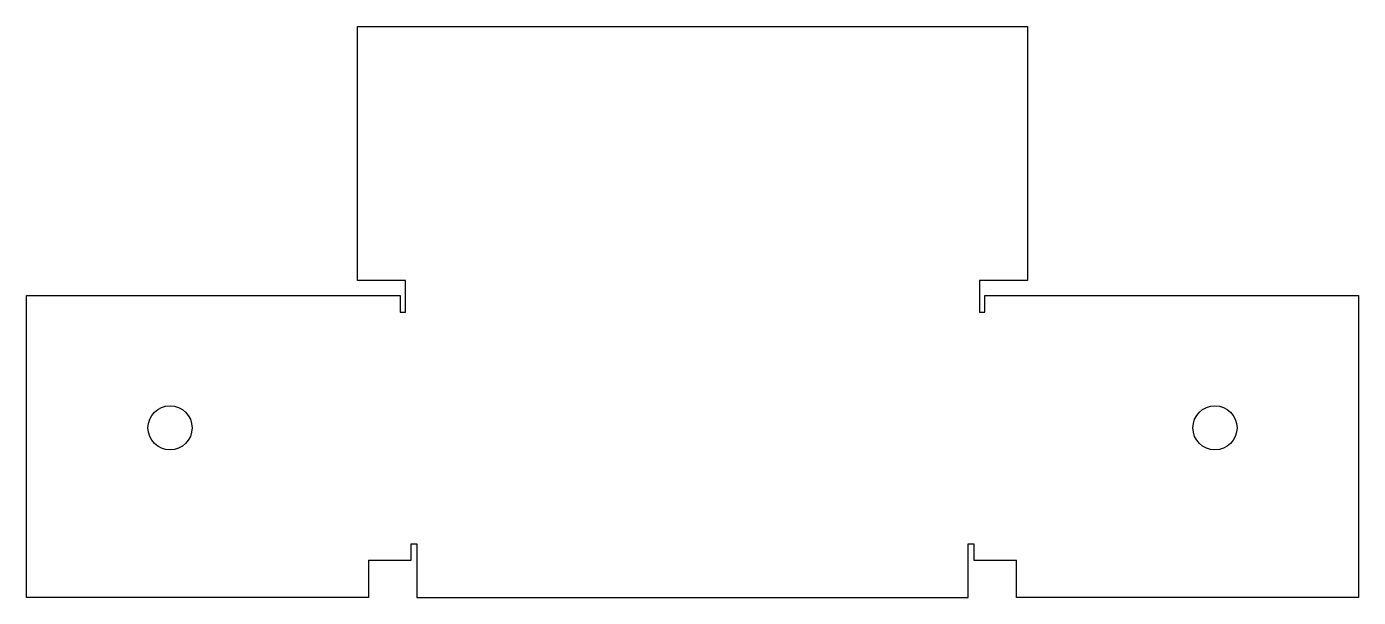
# Model space of a CAD drawing. Header units: inches. Extents: x -4 to 11, y -0.4 to 6.
import ezdxf

# ---------------------------------------------------------------- set-up
doc = ezdxf.new("R2010")
doc.units = ezdxf.units.IN
doc.header["$MEASUREMENT"] = 0

msp = doc.modelspace()

# ---------------------------------------------------------------- linework, layer by layer
at = {"color": 7, "linetype": 'Continuous', "lineweight": 25}
for p, q in [((-0.295, 3.17), (-0.295, 6.045)), ((-0.295, 6.045), (7.295, 6.045)), ((7.295, 6.045), (7.295, 3.17)), ((0.25, 3.17), (-0.295, 3.17)), ((0.25, 2.812), (0.25, 3.17)), ((7.295, 3.17), (6.75, 3.17)), ((6.75, 3.17), (6.75, 2.812)), ((-4.045, -0.42), (-4.045, 3)), ((-4.045, 3), (0.188, 3)), ((0.188, 3), (0.188, 2.812)), ((6.812, 2.812), (6.812, 3)), ((6.812, 3), (11.045, 3)), ((11.045, 3), (11.045, -0.42)), ((0.188, 2.812), (0.25, 2.812)), ((6.75, 2.812), (6.812, 2.812)), ((0.312, 0.188), (0.375, 0.188)), ((0.312, 0), (0.312, 0.188)), ((0.375, 0.188), (0.375, -0.42)), ((6.625, 0.188), (6.688, 0.188)), ((6.625, -0.42), (6.625, 0.188)), ((6.688, 0.188), (6.688, 0)), ((-0.17, 0), (0.312, 0)), ((-0.17, 0), (-0.17, -0.42)), ((6.688, 0), (7.17, 0)), ((7.17, -0.42), (7.17, 0)), ((-0.17, -0.42), (-4.045, -0.42)), ((0.375, -0.42), (6.625, -0.42)), ((11.045, -0.42), (7.17, -0.42))]:
    msp.add_line(p, q, dxfattribs=at)
for centre in [(-2.42, 1.5), (9.42, 1.5)]:
    msp.add_circle(centre, 0.25, dxfattribs=at)

doc.saveas('drawing.dxf')
